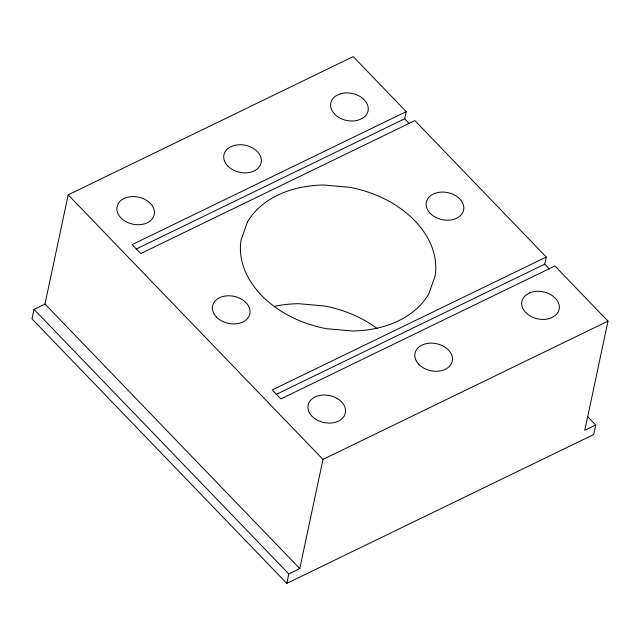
<?xml version="1.0" encoding="UTF-8"?>
<svg xmlns="http://www.w3.org/2000/svg" width="640" height="640" viewBox="0 0 640 640"><rect width="100%" height="100%" fill="white"/><g stroke="black" fill="none" stroke-linecap="round" stroke-linejoin="round"><path stroke-width="0.96" d="M136.048 249.096L404.704 118.768L406.224 111.64L353.2 56.6L68.192 194.856L44.984 304.048L34.016 309.36L32 318.856L286.8 583.4L593.736 434.504L595.752 425.008L587.448 416.384M286.8 583.4L288.816 573.912L299.776 568.592L322.984 459.408L608 321.144L554.88 265.992L280.832 398.936L272.192 389.968L546.248 257.024L414.856 120.608L140.808 253.552L132.168 244.592L406.224 111.64M276.072 394.472L544.728 264.144L546.248 257.024M608 321.144L584.792 430.328L595.752 425.008M404.704 118.768L409.36 123.592M544.728 264.144L549.384 268.976M68.192 194.856L322.984 459.408M44.984 304.048L299.776 568.592M34.016 309.36L288.816 573.912M274.328 306.416A98.704 71.6 12 0 1 298.872 303.704L324.376 305.976A98.704 71.6 12 0 1 377.12 328.504M118.168 203.752L116.952 207.16A19.04 13.808 12 0 0 131.024 223.712A19.04 13.808 12 0 0 153.16 217.536L154.376 214.128A19.04 13.808 12 0 0 140.304 197.576A19.04 13.808 12 0 0 118.168 203.752M247.368 222.248L241.08 239.936A98.704 71.6 12 0 0 326.584 328.712L352.088 330.976A98.704 71.6 12 0 0 428.824 293.752L435.104 276.064A98.704 71.6 12 0 0 349.6 187.288L324.104 185.024A98.704 71.6 12 0 0 247.368 222.248M529.816 292.824L526.168 294.904A19.04 13.808 12 0 0 525.024 311.76L528.32 314.784A19.04 13.808 12 0 0 551.232 317.888L554.88 315.808A19.04 13.808 12 0 0 556.024 298.952L552.728 295.928A19.04 13.808 12 0 0 529.816 292.824M340.92 93.664L336.856 95.32A19.04 13.808 12 0 0 332.616 111.592L335.392 114.872A19.04 13.808 12 0 0 357.936 120.232L361.992 118.576A19.04 13.808 12 0 0 366.24 102.304L363.464 99.024A19.04 13.808 12 0 0 340.92 93.664M328.984 395.416L324.064 394.976A19.04 13.808 12 0 0 307.92 407.376A19.04 13.808 12 0 0 324.544 422.688L329.464 423.128A19.04 13.808 12 0 0 345.6 410.728A19.04 13.808 12 0 0 328.984 395.416M418.848 364.384A19.04 13.808 12 0 0 451.144 364.096A19.04 13.808 12 0 0 430.944 343.128A19.04 13.808 12 0 0 418.848 364.384M216.416 317.032A19.04 13.808 12 0 0 248.712 316.744A19.04 13.808 12 0 0 228.512 295.776A19.04 13.808 12 0 0 216.416 317.032M227.744 165.976A19.04 13.808 12 0 0 260.04 165.688A19.04 13.808 12 0 0 239.848 144.72A19.04 13.808 12 0 0 227.744 165.976M430.176 213.328A19.04 13.808 12 0 0 462.472 213.048A19.04 13.808 12 0 0 442.28 192.08A19.04 13.808 12 0 0 430.176 213.328"/></g></svg>
